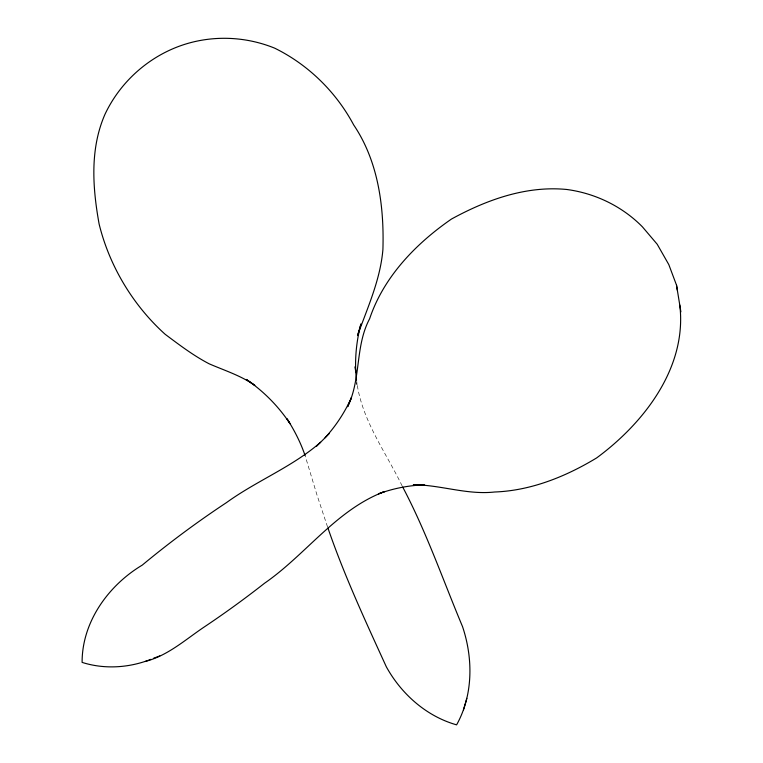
<?xml version="1.0" encoding="UTF-8"?>
<svg xmlns="http://www.w3.org/2000/svg" width="763" height="763" viewBox="0 0 763 763"><rect width="100%" height="100%" fill="white"/><g stroke="black" fill="none" stroke-linecap="round" stroke-linejoin="round"><path stroke-width="0.57" stroke-dasharray="3.81 2.86" d="M402.139 485.945C385.41 451.2 360.775 418.973 356.521 379.507M327.537 526.909L317.074 495.263L305.047 455.444M356.731 382.568L356.941 384.666L356.722 382.444"/><path stroke-width="1.14" d="M679.766 304.962C687.368 367.165 644.144 422.912 596.666 457.905C565.917 476.551 530.943 490.695 494.643 492.001C466.994 495.053 440.68 484.877 413.336 484.743L422.368 484.829M327.909 527.958C344.247 575.493 365.496 621.187 386.307 666.757C401.29 693.977 426.422 716.333 456.608 724.85C473.213 695.074 473.203 658.355 462.521 626.585C442.95 579.937 426.383 531.821 402.645 486.937M463.475 709.8L466.822 698.364M325.048 437.809C335.882 425.935 344.79 412.363 351.39 397.704L347.651 406.698C361.271 378.953 354.957 346.221 369.616 318.791C383.665 276.893 415.759 243.712 451.458 219.057C486.575 199.83 526.136 185.514 566.775 189.482C595.197 193.277 622.236 206.334 642.417 226.84L657.21 244.255L668.808 264.599L676.514 285.152L680.892 311.895M316.464 446.384L329.425 433.441M320.622 442.225C292.429 466.918 256.75 480.671 226.516 502.588C197.302 521.882 169.157 542.779 142.223 565.135C108.413 585.316 81.965 621.998 82.108 662.389C104.397 669.523 129.224 667.911 150.883 659.327M145.027 661.54C167.707 655.694 185.018 639.919 203.883 627.215C224.665 613.338 244.913 598.65 264.57 583.218C306.106 554.501 336.369 509.646 384.771 491.477L378.458 493.871C393.25 488.406 408.873 485.344 424.629 484.848M153.525 658.288L159.772 655.922M305.047 455.444C300.651 442.54 294.384 430.332 287.06 418.839L290.074 423.77C278.524 406.336 263.597 391.228 246.325 379.44L254.813 385.344C240.898 375.634 224.637 370.503 209.215 363.837C193.468 355.653 179.334 344.876 165.161 334.289C133.02 305.314 109.414 266.068 99.114 224.017C92.561 187.622 89.776 148.976 105.008 114.24C119.39 83.749 145.466 59.39 176.863 47.125C208.194 34.898 243.588 35.499 274.67 48.155C308.185 64.607 336.073 91.932 353.651 124.874C378.248 161.308 384.209 206.487 382.912 249.482C380.365 279.725 367.632 307.451 357.523 335.596L360.966 323.932C356.722 339.707 354.967 356.092 355.768 372.411L355.205 366.66L356.512 380.212M676.514 285.152L677.325 290.188"/></g></svg>
